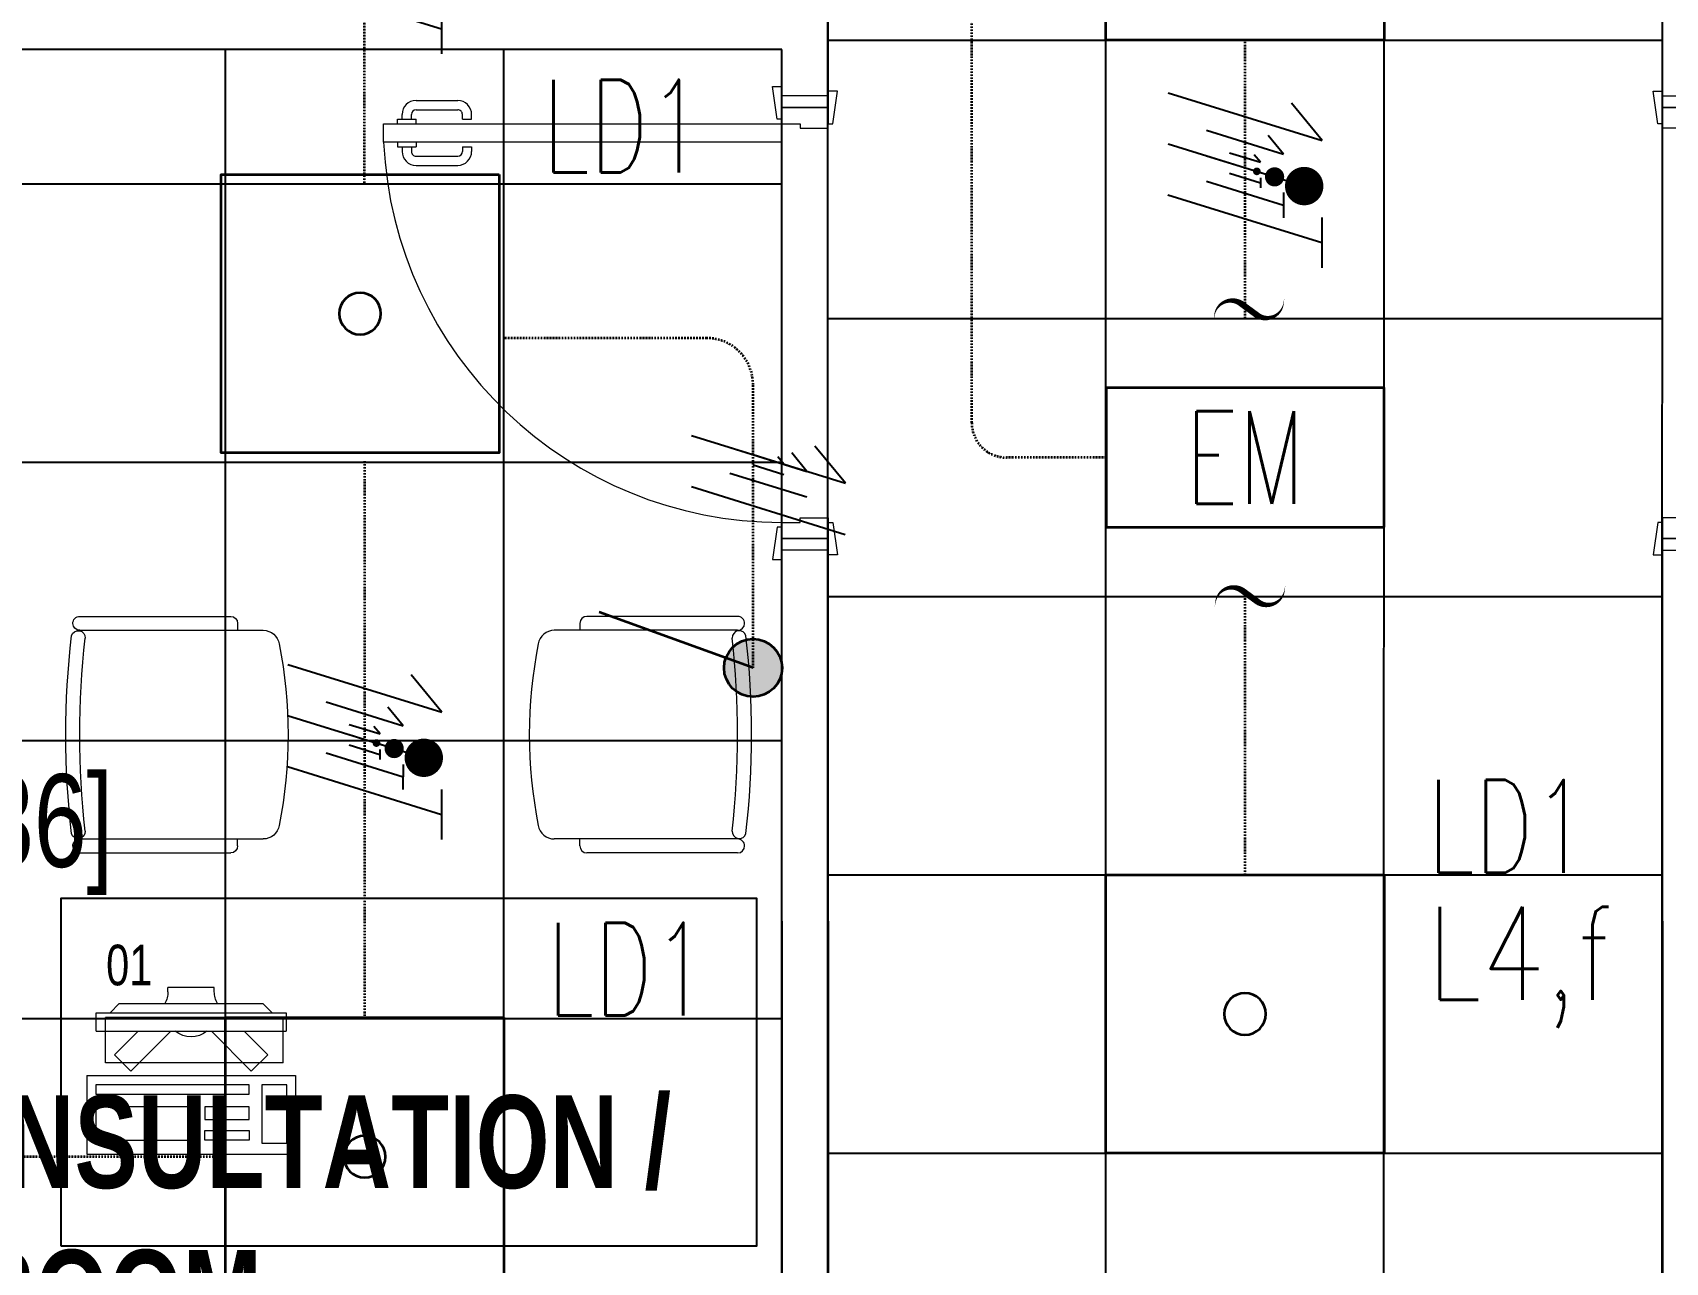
# Model space of a CAD drawing. Extents: x -12260 to 57327, y -29287 to 19916.
# Drawn here: x 41160 to 44682, y -12156 to -9504 of the extents above; entities that cross this region are included whole.
import ezdxf
from ezdxf.enums import TextEntityAlignment as Align

# ---------------------------------------------------------------- set-up
doc = ezdxf.new("R2010")
doc.units = 0
doc.header["$LTSCALE"] = 0.25
doc.linetypes.add('DASHDOT', pattern=[25.4, 12.7, -6.35, 0, -6.35])
for name, color, linetype, lineweight in [('01-First Floor$0$72_EGR_BASE_TEXT', 252, 'Continuous', 5), ('01-First Floor$0$72_EGR_EQP_TAG', 142, 'Continuous', 5), ('01-First Floor$0$LOADING', 253, 'Continuous', 5), ('01-First Floor$0$Walls', 251, 'Continuous', 5), ('01-First Floor$0$Wooden Joinery', 251, 'Continuous', 5), ('E-LITE-CIRC', 6, 'Continuous', 25), ('E-LITE-CIRC-NUMB', 6, 'Continuous', 25), ('E-LITE-CLNG', 150, 'Continuous', 35), ('E-LITE-CLNG @ 100', 150, 'Continuous', 35), ('E-LITE-CLNG-CNDT', 6, 'DASHDOT', 35), ('E-LITE-CTRL', 6, 'Continuous', 25), ('E-LITE-IDEN', 6, 'Continuous', 25), ('E-LITE-SWCH @ 100', 3, 'Continuous', 35), ('E-POWR-WIRE', 6, 'Continuous', 25), ('E-POWR-WIRE @ 100', 6, 'Continuous', 25), ('E-POWR-WIRE @ 20', 6, 'Continuous', 25), ('E-POWR-WIRE @ 50', 6, 'Continuous', 25)]:
    doc.layers.add(name, color=color, linetype=linetype, lineweight=lineweight)
for name, color, linetype in [('01-First Floor$0$FALSE CEILING', 251, 'Continuous'), ('01-First Floor$0$TME-NON MEDICAL FURNITURE', 242, 'Continuous'), ('01-First Floor$0$X-WHITE glass', 255, 'Continuous'), ('E-LIGHTING CONDUIT', 6, 'Continuous')]:
    doc.layers.add(name, color=color, linetype=linetype)
doc.styles.add('01-First Floor$0$X3G_ENTITY_257CFD', font='swisscl.ttf', dxfattribs={"height": 200})
doc.styles.add('01-First Floor$0$X3G_ENTITY_9EC9', font='swisscl.ttf', dxfattribs={"height": 0.2})
doc.styles.add('01-First Floor$0$X3G_ENTITY_9F38', font='swisscl.ttf', dxfattribs={"height": 0.2})
doc.styles.add('DC_SIMPLEX', font='SIMPLEX.shx', dxfattribs={"width": 0.7})

# ---------------------------------------------------------------- blocks, each defined once
blk = doc.blocks.new('01-First Floor$0$A$C72370EFE')
at = {"layer": '01-First Floor$0$Wooden Joinery'}
for p, q in [((-0.01, -0.03), (-0.01, -0.07)), ((0, -0.03), (-0.01, -0.03)), ((0.04, -0.03), (0.05, -0.03)), ((0.05, -0.03), (0.05, -0.07)), ((-0.05, -0.07), (-0.05, -0.16)), ((-0.03, -0.07), (-0.03, -0.16)), ((-0.01, -0.04), (-0.02, -0.04)), ((-0.01, -0.06), (-0.02, -0.06)), ((0, -0.07), (-0.01, -0.07)), ((0.04, -0.07), (0.05, -0.07)), ((0.05, -0.04), (0.06, -0.04)), ((0.05, -0.06), (0.06, -0.06)), ((0.07, -0.07), (0.07, -0.16)), ((0.09, -0.07), (0.09, -0.16)), ((-0.01, -0.17), (-0.02, -0.17)), ((-0.01, -0.17), (-0.01, -0.19)), ((0.05, -0.17), (0.06, -0.17)), ((0.05, -0.17), (0.05, -0.19)), ((-0.01, -0.19), (-0.02, -0.19)), ((0.05, -0.19), (0.06, -0.19))]:
    blk.add_line(p, q, dxfattribs=at)
for centre, radius, start, end in [((-0.02, -0.07), 0.03, 90, 180), ((-0.02, -0.07), 0.01, 90, 180), ((0.06, -0.07), 0.03, 0, 90), ((0.06, -0.07), 0.01, 0, 90), ((-0.02, -0.16), 0.03, 180, 270), ((-0.02, -0.16), 0.01, 180, 270), ((0.06, -0.16), 0.01, 270, 0), ((0.06, -0.16), 0.03, 270, 0)]:
    blk.add_arc(centre, radius, start, end, dxfattribs=at)
blk = doc.blocks.new('01-First Floor$0$A$C5DAD61B4')
at = {"layer": '01-First Floor$0$Wooden Joinery'}
for points in [[(80, 959.1), (80, 969.1), (10, 979.1), (10, 959.1)], [(940, 959.1), (940, 969.1), (1010, 979.1), (1010, 959.1)], [(70, 859.1), (70, 849.1), (0, 839.1), (0, 859.1)], [(120, 859.1), (120, 0), (80, 0), (80, 859.1)], [(950, 859.1), (950, 849.1), (1020, 839.1), (1020, 859.1)]]:
    blk.add_lwpolyline(points, close=True, dxfattribs=at)
for points in [[(45, 859.1), (45, 959.1), (20, 959.1), (20, 859.1), (45, 859.1)], [(45, 859.1), (80, 859.1), (80, 899.1), (90, 899.1), (90, 959.1), (45, 959.1), (45, 859.1)], [(975, 859.1), (940, 859.1), (940, 899.1), (930, 899.1), (930, 959.1), (975, 959.1), (975, 859.1)], [(975, 859.1), (975, 959.1), (1000, 959.1), (1000, 859.1), (975, 859.1)]]:
    blk.add_lwpolyline(points, dxfattribs=at)
blk.add_arc((80, 859.1), 860, 272.666, 0, dxfattribs=at)
at = {"layer": '01-First Floor$0$Wooden Joinery', "xscale": 999.9999999998854, "yscale": 999.9999999998854, "zscale": 999.9999999998854, "rotation": 180}
blk.add_blockref('01-First Floor$0$A$C72370EFE', (120, 0), dxfattribs=at)
blk = doc.blocks.new('01-First Floor$0$GF21016-P')
at = {"layer": '01-First Floor$0$LOADING', "extrusion": (-1.24384e-09, -1.20261e-09, -1)}
for p, q in [((0.0128, 0.0179), (0.0128, 0.4136)), ((0.4628, 0.0179), (0.4628, 0.4136)), ((-0.0022, 0.3585), (0.0128, 0.3585)), ((0.4778, 0.3585), (0.4628, 0.3585)), ((-0.0172, 0.0179), (-0.0172, 0.3435)), ((0.4928, 0.0179), (0.4928, 0.3435)), ((0.4778, 0.0029), (0.4778, 0.0029))]:
    blk.add_line(p, q, dxfattribs=at)
for centre, radius, start, end in [((-0.2378, -0.5362), 1.0036, 78.7568, 101.2432), ((-0.0478, 0.4136), 0.035, 0, 80.6557), ((-0.4278, 0.4136), 0.035, 99.3443, 180), ((0.0022, 0.3435), 0.015, 0, 90), ((-0.4778, 0.3435), 0.015, 90, 180), ((0.0022, 0.0179), 0.015, 270, 0), ((0.0022, 0.0179), 0.015, 180, 270), ((-0.0284, 0.0145), 0.015, 284.3864, 95.5209), ((-0.2378, 1.8734), 1.8855, 263.5119, 276.4881), ((-0.2378, 1.8928), 1.8749, 263.6341, 276.3659), ((-0.4471, 0.0145), 0.015, 84.4791, 255.6136), ((-0.4778, 0.0179), 0.015, 270, 0), ((-0.4778, 0.0179), 0.015, 180, 270)]:
    blk.add_arc(centre, radius, start, end, dxfattribs=at)
blk = doc.blocks.new('01-First Floor$0$ITCWLS1-P')
at = {"layer": '01-First Floor$0$LOADING'}
for p, q in [((-0.2651, 0.43, 0), (-0.3051, 0.43, 0)), ((-0.3051, 0.43, 0), (-0.3051, 0.02, 0)), ((-0.2651, 0.43, 0), (-0.2651, 0.02, 0)), ((-0.17, 0.45), (-0.17, 0)), ((-0.17, 0.45), (0, 0.45)), ((-0.1496, 0.4305), (-0.1291, 0.4305)), ((-0.1291, 0.4305), (-0.1291, 0.4089)), ((0, 0.45), (0, 0)), ((-0.3251, 0.38, 0), (-0.3051, 0.4, 0)), ((-0.197, 0.4094), (-0.295, 0.4094)), ((-0.295, 0.0264), (-0.295, 0.4094)), ((-0.197, 0.0264), (-0.197, 0.4094)), ((-0.3251, 0.38, 0), (-0.3251, 0.07, 0)), ((-0.3503, 0.275), (-0.3596, 0.275)), ((-0.3596, 0.175), (-0.3596, 0.275)), ((-0.3503, 0.175), (-0.3596, 0.175)), ((-0.3251, 0.07, 0), (-0.3051, 0.05, 0)), ((-0.3051, 0.02, 0), (-0.2651, 0.02, 0)), ((-0.197, 0.0264), (-0.295, 0.0264)), ((-0.17, 0), (0, 0))]:
    blk.add_line(p, q, dxfattribs=at)
at = {"layer": '01-First Floor$0$LOADING', "extrusion": (2.48281e-10, 3.18408e-10, -1)}
for p, q in [((-0.2651, 0.3395), (-0.2144, 0.3902)), ((-0.1791, 0.3548), (-0.2144, 0.3902)), ((-0.2651, 0.2688), (-0.1791, 0.3548))]:
    blk.add_line(p, q, dxfattribs=at)
at = {"layer": '01-First Floor$0$LOADING', "extrusion": (2.48281e-10, -3.18408e-10, -1)}
for p, q in [((-0.2651, 0.1812), (-0.1791, 0.0952)), ((-0.2651, 0.1105), (-0.2144, 0.0598)), ((-0.1791, 0.0952), (-0.2144, 0.0598))]:
    blk.add_line(p, q, dxfattribs=at)
at = {"layer": '01-First Floor$0$LOADING'}
for points in [[(-0.1291, 0.4089), (-0.1291, 0.1), (-0.1496, 0.1), (-0.1496, 0.4305)], [(-0.1496, 0.1), (-0.1496, 0.1), (-0.1496, 0.1), (-0.1496, 0.1), (-0.1496, 0.1), (-0.1496, 0.1), (-0.1496, 0.1), (-0.1496, 0.1), (-0.1496, 0.1)], [(-0.1496, 0.1), (-0.1496, 0.1), (-0.1496, 0.1), (-0.1496, 0.1), (-0.1496, 0.1), (-0.1496, 0.1), (-0.1496, 0.1), (-0.1496, 0.1), (-0.1496, 0.1), (-0.1496, 0.1), (-0.1496, 0.1), (-0.1496, 0.1), (-0.1496, 0.1), (-0.1496, 0.1), (-0.1496, 0.1), (-0.1496, 0.1), (-0.1496, 0.1), (-0.1496, 0.1)], [(-0.1496, 0.1), (-0.1496, 0.1), (-0.1496, 0.1), (-0.1496, 0.1), (-0.1496, 0.1), (-0.1496, 0.1), (-0.1496, 0.1), (-0.1496, 0.1), (-0.1496, 0.1), (-0.1496, 0.1)], [(-0.1496, 0.1), (-0.1496, 0.1), (-0.1496, 0.1), (-0.1496, 0.1), (-0.1496, 0.1), (-0.1496, 0.1), (-0.1496, 0.1)], [(-0.1496, 0.1), (-0.1496, 0.1), (-0.1496, 0.1), (-0.1496, 0.1), (-0.1496, 0.1), (-0.1496, 0.1), (-0.1496, 0.1), (-0.1496, 0.1), (-0.1496, 0.1), (-0.1496, 0.1)], [(-0.1496, 0.1), (-0.1496, 0.1), (-0.1496, 0.1), (-0.1496, 0.1), (-0.1496, 0.1), (-0.1496, 0.1), (-0.1496, 0.1), (-0.1496, 0.1), (-0.1496, 0.1), (-0.1496, 0.1), (-0.1496, 0.1), (-0.1496, 0.1), (-0.1496, 0.1), (-0.1496, 0.1), (-0.1496, 0.1)], [(-0.1496, 0.1), (-0.1496, 0.1), (-0.1496, 0.1), (-0.1496, 0.1), (-0.1496, 0.1), (-0.1496, 0.1), (-0.1496, 0.1), (-0.1496, 0.1), (-0.1496, 0.1), (-0.1496, 0.1)], [(-0.1496, 0.1), (-0.1496, 0.1), (-0.1496, 0.1), (-0.1496, 0.1), (-0.1496, 0.1), (-0.1496, 0.1), (-0.1496, 0.1), (-0.1496, 0.1), (-0.1496, 0.1), (-0.1496, 0.1)], [(-0.1496, 0.1), (-0.1496, 0.1), (-0.1496, 0.1), (-0.1496, 0.1), (-0.1496, 0.1), (-0.1496, 0.1), (-0.1496, 0.1), (-0.1496, 0.1), (-0.1496, 0.1), (-0.1496, 0.1), (-0.1496, 0.1), (-0.1496, 0.1), (-0.1496, 0.1), (-0.1496, 0.1), (-0.1496, 0.1), (-0.1496, 0.1), (-0.1496, 0.1), (-0.1496, 0.1), (-0.1496, 0.1), (-0.1496, 0.1), (-0.1496, 0.1), (-0.1496, 0.1), (-0.1496, 0.1), (-0.1496, 0.1), (-0.1496, 0.1), (-0.1496, 0.1), (-0.1496, 0.1), (-0.1496, 0.1), (-0.1496, 0.1), (-0.1496, 0.1), (-0.1496, 0.1), (-0.1496, 0.1), (-0.1496, 0.1), (-0.1496, 0.1), (-0.1496, 0.1), (-0.1496, 0.1), (-0.1496, 0.1), (-0.1496, 0.1), (-0.1496, 0.1), (-0.1496, 0.1), (-0.1496, 0.1), (-0.1496, 0.1), (-0.1496, 0.1), (-0.1496, 0.1), (-0.1496, 0.1), (-0.1496, 0.1), (-0.1496, 0.1), (-0.1496, 0.1), (-0.1496, 0.1), (-0.1496, 0.1), (-0.1496, 0.1), (-0.1496, 0.1), (-0.1496, 0.1), (-0.1496, 0.1)], [(-0.1496, 0.1), (-0.1496, 0.1), (-0.1496, 0.1), (-0.1496, 0.1), (-0.1496, 0.1), (-0.1496, 0.1), (-0.1496, 0.1), (-0.1496, 0.1), (-0.1496, 0.1), (-0.1496, 0.1), (-0.1496, 0.1), (-0.1496, 0.1), (-0.1496, 0.1), (-0.1496, 0.1), (-0.1496, 0.1), (-0.1496, 0.1), (-0.1496, 0.1), (-0.1496, 0.1), (-0.1496, 0.1), (-0.1496, 0.1), (-0.1496, 0.1), (-0.1496, 0.1), (-0.1496, 0.1), (-0.1496, 0.1), (-0.1496, 0.1), (-0.1496, 0.1), (-0.1496, 0.1), (-0.1496, 0.1), (-0.1496, 0.1), (-0.1496, 0.1), (-0.1496, 0.1), (-0.1496, 0.1), (-0.1496, 0.1), (-0.1496, 0.1), (-0.1496, 0.1), (-0.1496, 0.1), (-0.1496, 0.1), (-0.1496, 0.1), (-0.1496, 0.1), (-0.1496, 0.1), (-0.1496, 0.1), (-0.1496, 0.1), (-0.1496, 0.1), (-0.1496, 0.1), (-0.1496, 0.1), (-0.1496, 0.1), (-0.1496, 0.1), (-0.1496, 0.1), (-0.1496, 0.1), (-0.1496, 0.1), (-0.1496, 0.1), (-0.1496, 0.1), (-0.1496, 0.1), (-0.1496, 0.1), (-0.1496, 0.1), (-0.1496, 0.1), (-0.1496, 0.1), (-0.1496, 0.1), (-0.1496, 0.1), (-0.1496, 0.1), (-0.1496, 0.1), (-0.1496, 0.1), (-0.1496, 0.1), (-0.1496, 0.1), (-0.1496, 0.1), (-0.1496, 0.1), (-0.1496, 0.1), (-0.1496, 0.1), (-0.1496, 0.1), (-0.1496, 0.1), (-0.1496, 0.1), (-0.1496, 0.1), (-0.1496, 0.1), (-0.1496, 0.1), (-0.1496, 0.1), (-0.1496, 0.1), (-0.1496, 0.1), (-0.1496, 0.1), (-0.1496, 0.1), (-0.1496, 0.1), (-0.1496, 0.1), (-0.1496, 0.1), (-0.1496, 0.1), (-0.1496, 0.1), (-0.1496, 0.1), (-0.1496, 0.1), (-0.1496, 0.1), (-0.1496, 0.1), (-0.1496, 0.1)], [(-0.1496, 0.1), (-0.1496, 0.1), (-0.1496, 0.1), (-0.1496, 0.1), (-0.1496, 0.1), (-0.1496, 0.1), (-0.1496, 0.1), (-0.1496, 0.1), (-0.1496, 0.1), (-0.1496, 0.1), (-0.1496, 0.1), (-0.1496, 0.1)], [(-0.1496, 0.1), (-0.1496, 0.1), (-0.1496, 0.1), (-0.1496, 0.1), (-0.1496, 0.1), (-0.1496, 0.1), (-0.1496, 0.1)], [(-0.1496, 0.1), (-0.1496, 0.1), (-0.1496, 0.1), (-0.1496, 0.1), (-0.1496, 0.1), (-0.1496, 0.1), (-0.1496, 0.1), (-0.1496, 0.1), (-0.1496, 0.1), (-0.1496, 0.1), (-0.1496, 0.1), (-0.1496, 0.1), (-0.1496, 0.1), (-0.1496, 0.1), (-0.1496, 0.1), (-0.1496, 0.1), (-0.1496, 0.1)], [(-0.1496, 0.1), (-0.1496, 0.1), (-0.1496, 0.1), (-0.1496, 0.1), (-0.1496, 0.1), (-0.1496, 0.1), (-0.1496, 0.1), (-0.1496, 0.1), (-0.1496, 0.1), (-0.1496, 0.1), (-0.1496, 0.1), (-0.1496, 0.1), (-0.1496, 0.1), (-0.1496, 0.1), (-0.1496, 0.1), (-0.1496, 0.1), (-0.1496, 0.1), (-0.1496, 0.1), (-0.1496, 0.1), (-0.1496, 0.1), (-0.1496, 0.1), (-0.1496, 0.1), (-0.1496, 0.1), (-0.1496, 0.1), (-0.1496, 0.1), (-0.1496, 0.1), (-0.1496, 0.1), (-0.1496, 0.1), (-0.1496, 0.1), (-0.1496, 0.1), (-0.1496, 0.1), (-0.1496, 0.1), (-0.1496, 0.1), (-0.1496, 0.1), (-0.1496, 0.1), (-0.1496, 0.1), (-0.1496, 0.1), (-0.1496, 0.1), (-0.1496, 0.1), (-0.1496, 0.1), (-0.1496, 0.1), (-0.1496, 0.1), (-0.1496, 0.1), (-0.1496, 0.1), (-0.1496, 0.1), (-0.1496, 0.1), (-0.1496, 0.1), (-0.1496, 0.1), (-0.1496, 0.1), (-0.1496, 0.1), (-0.1496, 0.1), (-0.1496, 0.1), (-0.1496, 0.1), (-0.1496, 0.1), (-0.1496, 0.1), (-0.1496, 0.1), (-0.1496, 0.1), (-0.1496, 0.1), (-0.1496, 0.1), (-0.1496, 0.1), (-0.1496, 0.1), (-0.1496, 0.1), (-0.1496, 0.1), (-0.1496, 0.1), (-0.1496, 0.1), (-0.1496, 0.1), (-0.1496, 0.1), (-0.1496, 0.1), (-0.1496, 0.1), (-0.1496, 0.1), (-0.1496, 0.1), (-0.1496, 0.1), (-0.1496, 0.1), (-0.1496, 0.1), (-0.1496, 0.1), (-0.1496, 0.1), (-0.1496, 0.1), (-0.1496, 0.1), (-0.1496, 0.1), (-0.1496, 0.1), (-0.1496, 0.1), (-0.1496, 0.1), (-0.1496, 0.1), (-0.1496, 0.1), (-0.1496, 0.1), (-0.1496, 0.1), (-0.1496, 0.1), (-0.1496, 0.1), (-0.1496, 0.1), (-0.1496, 0.1), (-0.1496, 0.1), (-0.1496, 0.1), (-0.1496, 0.1), (-0.1496, 0.1), (-0.1496, 0.1), (-0.1496, 0.1), (-0.1496, 0.1), (-0.1496, 0.1), (-0.1496, 0.1), (-0.1496, 0.1), (-0.1496, 0.1), (-0.1496, 0.1), (-0.1496, 0.1), (-0.1496, 0.1), (-0.1496, 0.1), (-0.1496, 0.1), (-0.1496, 0.1), (-0.1496, 0.1), (-0.1496, 0.1), (-0.1496, 0.1), (-0.1496, 0.1)], [(-0.1496, 0.1), (-0.1496, 0.1), (-0.1496, 0.1), (-0.1496, 0.1), (-0.1496, 0.1), (-0.1496, 0.1), (-0.1496, 0.1), (-0.1496, 0.1)]]:
    blk.add_lwpolyline(points, dxfattribs=at)
for points in [[(-0.1019, 0.4305), (-0.0304, 0.4305), (-0.0304, 0.2294), (-0.1019, 0.2294)], [(-0.1019, 0.1954), (-0.0747, 0.1954), (-0.0747, 0.1), (-0.1019, 0.1)], [(-0.0304, 0.1954), (-0.0508, 0.1954), (-0.0508, 0.1), (-0.0304, 0.1)], [(-0.1496, 0.1), (-0.1496, 0.1), (-0.1496, 0.1), (-0.1496, 0.1), (-0.1496, 0.1), (-0.1496, 0.1), (-0.1496, 0.1), (-0.1496, 0.1), (-0.1496, 0.1), (-0.1496, 0.1), (-0.1496, 0.1), (-0.1496, 0.1), (-0.1496, 0.1), (-0.1496, 0.1), (-0.1496, 0.1), (-0.1496, 0.1), (-0.1496, 0.1), (-0.1496, 0.1), (-0.1496, 0.1), (-0.1496, 0.1), (-0.1496, 0.1), (-0.1496, 0.1), (-0.1496, 0.1), (-0.1496, 0.1), (-0.1496, 0.1), (-0.1496, 0.1), (-0.1496, 0.1), (-0.1496, 0.1), (-0.1496, 0.1), (-0.1496, 0.1), (-0.1496, 0.1), (-0.1496, 0.1), (-0.1496, 0.1), (-0.1496, 0.1), (-0.1496, 0.1), (-0.1496, 0.1), (-0.1496, 0.1), (-0.1496, 0.1), (-0.1496, 0.1), (-0.1496, 0.1), (-0.1496, 0.1), (-0.1496, 0.1), (-0.1496, 0.1), (-0.1496, 0.1), (-0.1496, 0.1), (-0.1496, 0.1), (-0.1496, 0.1), (-0.1496, 0.1), (-0.1496, 0.1), (-0.1496, 0.1), (-0.1496, 0.1), (-0.1496, 0.1), (-0.1496, 0.1), (-0.1496, 0.1), (-0.1496, 0.1), (-0.1496, 0.1), (-0.1496, 0.1), (-0.1496, 0.1), (-0.1496, 0.1), (-0.1496, 0.1), (-0.1496, 0.1), (-0.1496, 0.1), (-0.1496, 0.1), (-0.1496, 0.1), (-0.1496, 0.1), (-0.1496, 0.1), (-0.1496, 0.1), (-0.1496, 0.1), (-0.1496, 0.1), (-0.1496, 0.1), (-0.1496, 0.1), (-0.1496, 0.1), (-0.1496, 0.1), (-0.1496, 0.1), (-0.1496, 0.1), (-0.1496, 0.1), (-0.1496, 0.1), (-0.1496, 0.1), (-0.1496, 0.1), (-0.1496, 0.1), (-0.1496, 0.1), (-0.1496, 0.1), (-0.1496, 0.1), (-0.1496, 0.1), (-0.1496, 0.1), (-0.1496, 0.1), (-0.1496, 0.1), (-0.1496, 0.1), (-0.1496, 0.1), (-0.1496, 0.1), (-0.1496, 0.1), (-0.1496, 0.1), (-0.1496, 0.1), (-0.1496, 0.1), (-0.1496, 0.1), (-0.1496, 0.1), (-0.1496, 0.1), (-0.1496, 0.1), (-0.1496, 0.1), (-0.1496, 0.1), (-0.1496, 0.1), (-0.1496, 0.1), (-0.1496, 0.1), (-0.1496, 0.1), (-0.1496, 0.1), (-0.1496, 0.1), (-0.1496, 0.1), (-0.1496, 0.1), (-0.1496, 0.1), (-0.1496, 0.1), (-0.1496, 0.1), (-0.1496, 0.1), (-0.1496, 0.1), (-0.1496, 0.1), (-0.1496, 0.1), (-0.1496, 0.1), (-0.1496, 0.1), (-0.1496, 0.1), (-0.1496, 0.1), (-0.1496, 0.1), (-0.1496, 0.1), (-0.1496, 0.1), (-0.1496, 0.1), (-0.1496, 0.1), (-0.1496, 0.1), (-0.1496, 0.1), (-0.1496, 0.1), (-0.1496, 0.1), (-0.1496, 0.1), (-0.1496, 0.1), (-0.1496, 0.1), (-0.1496, 0.1), (-0.1496, 0.1), (-0.1496, 0.1), (-0.1496, 0.1), (-0.1496, 0.1), (-0.1496, 0.1), (-0.1496, 0.1), (-0.1496, 0.1), (-0.1496, 0.1), (-0.1496, 0.1), (-0.1496, 0.1), (-0.1496, 0.1), (-0.1496, 0.1), (-0.1496, 0.1), (-0.1496, 0.1), (-0.1496, 0.1), (-0.1496, 0.1), (-0.1496, 0.1), (-0.1496, 0.1), (-0.1496, 0.1), (-0.1496, 0.1), (-0.1496, 0.1), (-0.1496, 0.1), (-0.1496, 0.1), (-0.1496, 0.1), (-0.1496, 0.1), (-0.1496, 0.1), (-0.1496, 0.1), (-0.1496, 0.1), (-0.1496, 0.1), (-0.1496, 0.1), (-0.1496, 0.1), (-0.1496, 0.1), (-0.1496, 0.1), (-0.1496, 0.1), (-0.1496, 0.1), (-0.1496, 0.1), (-0.1496, 0.1), (-0.1496, 0.1), (-0.1496, 0.1), (-0.1496, 0.1), (-0.1496, 0.1), (-0.1496, 0.1), (-0.1496, 0.1), (-0.1496, 0.1), (-0.1496, 0.1), (-0.1496, 0.1), (-0.1496, 0.1), (-0.1496, 0.1), (-0.1496, 0.1), (-0.1496, 0.1), (-0.1496, 0.1), (-0.1496, 0.1), (-0.1496, 0.1), (-0.1496, 0.1), (-0.1496, 0.1), (-0.1496, 0.1), (-0.1496, 0.1), (-0.1496, 0.1), (-0.1496, 0.1), (-0.1496, 0.1), (-0.1496, 0.1), (-0.1496, 0.1), (-0.1496, 0.1), (-0.1496, 0.1), (-0.1496, 0.1), (-0.1496, 0.1), (-0.1496, 0.1), (-0.1496, 0.1), (-0.1496, 0.1), (-0.1496, 0.1), (-0.1496, 0.1), (-0.1496, 0.1), (-0.1496, 0.1), (-0.1496, 0.1), (-0.1496, 0.1), (-0.1496, 0.1), (-0.1496, 0.1), (-0.1496, 0.1), (-0.1496, 0.1), (-0.1496, 0.1), (-0.1496, 0.1), (-0.1496, 0.1), (-0.1496, 0.1), (-0.1496, 0.1), (-0.1496, 0.1), (-0.1496, 0.1), (-0.1496, 0.1), (-0.1496, 0.1), (-0.1496, 0.1), (-0.1496, 0.1), (-0.1496, 0.1), (-0.1496, 0.1), (-0.1496, 0.1), (-0.1496, 0.1), (-0.1496, 0.1), (-0.1496, 0.1), (-0.1496, 0.1), (-0.1496, 0.1), (-0.1496, 0.1), (-0.1496, 0.1), (-0.1496, 0.1), (-0.1496, 0.1), (-0.1496, 0.1), (-0.1496, 0.1), (-0.1496, 0.1), (-0.1496, 0.1), (-0.1496, 0.1), (-0.1496, 0.1), (-0.1496, 0.1), (-0.1496, 0.1), (-0.1496, 0.1), (-0.1496, 0.1), (-0.1496, 0.1), (-0.1496, 0.1), (-0.1496, 0.1), (-0.1496, 0.1), (-0.1496, 0.1), (-0.1496, 0.1), (-0.1496, 0.1), (-0.1496, 0.1), (-0.1496, 0.1), (-0.1496, 0.1), (-0.1496, 0.1), (-0.1496, 0.1), (-0.1496, 0.1), (-0.1496, 0.1), (-0.1496, 0.1), (-0.1496, 0.1), (-0.1496, 0.1), (-0.1496, 0.1), (-0.1496, 0.1), (-0.1496, 0.1), (-0.1496, 0.1), (-0.1496, 0.1), (-0.1496, 0.1), (-0.1496, 0.1), (-0.1496, 0.1), (-0.1496, 0.1), (-0.1496, 0.1), (-0.1496, 0.1), (-0.1496, 0.1), (-0.1496, 0.1), (-0.1496, 0.1), (-0.1496, 0.1), (-0.1496, 0.1)], [(-0.1496, 0.1), (-0.1496, 0.1), (-0.1496, 0.1), (-0.1496, 0.1), (-0.1496, 0.1), (-0.1496, 0.1), (-0.1496, 0.1), (-0.1496, 0.1), (-0.1496, 0.1), (-0.1496, 0.1), (-0.1496, 0.1), (-0.1496, 0.1), (-0.1496, 0.1), (-0.1496, 0.1), (-0.1496, 0.1), (-0.1496, 0.1), (-0.1496, 0.1), (-0.1496, 0.1), (-0.1496, 0.1), (-0.1496, 0.1), (-0.1496, 0.1), (-0.1496, 0.1), (-0.1496, 0.1), (-0.1496, 0.1), (-0.1496, 0.1), (-0.1496, 0.1), (-0.1496, 0.1), (-0.1496, 0.1), (-0.1496, 0.1), (-0.1496, 0.1), (-0.1496, 0.1), (-0.1496, 0.1), (-0.1496, 0.1), (-0.1496, 0.1), (-0.1496, 0.1), (-0.1496, 0.1), (-0.1496, 0.1), (-0.1496, 0.1), (-0.1496, 0.1), (-0.1496, 0.1), (-0.1496, 0.1), (-0.1496, 0.1), (-0.1496, 0.1), (-0.1496, 0.1), (-0.1496, 0.1), (-0.1496, 0.1), (-0.1496, 0.1), (-0.1496, 0.1), (-0.1496, 0.1), (-0.1496, 0.1), (-0.1496, 0.1), (-0.1496, 0.1), (-0.1496, 0.1), (-0.1496, 0.1), (-0.1496, 0.1), (-0.1496, 0.1), (-0.1496, 0.1), (-0.1496, 0.1), (-0.1496, 0.1), (-0.1496, 0.1), (-0.1496, 0.1), (-0.1496, 0.1), (-0.1496, 0.1), (-0.1496, 0.1), (-0.1496, 0.1), (-0.1496, 0.1), (-0.1496, 0.1), (-0.1496, 0.1), (-0.1496, 0.1), (-0.1496, 0.1), (-0.1496, 0.1), (-0.1496, 0.1), (-0.1496, 0.1), (-0.1496, 0.1), (-0.1496, 0.1), (-0.1496, 0.1), (-0.1496, 0.1), (-0.1496, 0.1), (-0.1496, 0.1), (-0.1496, 0.1), (-0.1496, 0.1), (-0.1496, 0.1), (-0.1496, 0.1), (-0.1496, 0.1), (-0.1496, 0.1), (-0.1496, 0.1), (-0.1496, 0.1), (-0.1496, 0.1), (-0.1496, 0.1), (-0.1496, 0.1), (-0.1496, 0.1), (-0.1496, 0.1), (-0.1496, 0.1), (-0.1496, 0.1), (-0.1496, 0.1), (-0.1496, 0.1), (-0.1496, 0.1), (-0.1496, 0.1), (-0.1496, 0.1), (-0.1496, 0.1), (-0.1496, 0.1), (-0.1496, 0.1), (-0.1496, 0.1), (-0.1496, 0.1), (-0.1496, 0.1), (-0.1496, 0.1), (-0.1496, 0.1), (-0.1496, 0.1), (-0.1496, 0.1), (-0.1496, 0.1), (-0.1496, 0.1), (-0.1496, 0.1), (-0.1496, 0.1), (-0.1496, 0.1), (-0.1496, 0.1), (-0.1496, 0.1), (-0.1496, 0.1), (-0.1496, 0.1), (-0.1496, 0.1), (-0.1496, 0.1), (-0.1496, 0.1), (-0.1496, 0.1), (-0.1496, 0.1), (-0.1496, 0.1), (-0.1496, 0.1), (-0.1496, 0.1), (-0.1496, 0.1), (-0.1496, 0.1), (-0.1496, 0.1), (-0.1496, 0.1), (-0.1496, 0.1), (-0.1496, 0.1), (-0.1496, 0.1), (-0.1496, 0.1), (-0.1496, 0.1), (-0.1496, 0.1), (-0.1496, 0.1), (-0.1496, 0.1), (-0.1496, 0.1), (-0.1496, 0.1), (-0.1496, 0.1), (-0.1496, 0.1), (-0.1496, 0.1), (-0.1496, 0.1), (-0.1496, 0.1), (-0.1496, 0.1), (-0.1496, 0.1), (-0.1496, 0.1), (-0.1496, 0.1), (-0.1496, 0.1), (-0.1496, 0.1), (-0.1496, 0.1), (-0.1496, 0.1), (-0.1496, 0.1), (-0.1496, 0.1), (-0.1496, 0.1), (-0.1496, 0.1), (-0.1496, 0.1), (-0.1496, 0.1), (-0.1496, 0.1), (-0.1496, 0.1), (-0.1496, 0.1), (-0.1496, 0.1), (-0.1496, 0.1), (-0.1496, 0.1), (-0.1496, 0.1), (-0.1496, 0.1), (-0.1496, 0.1), (-0.1496, 0.1), (-0.1496, 0.1), (-0.1496, 0.1), (-0.1496, 0.1), (-0.1496, 0.1), (-0.1496, 0.1), (-0.1496, 0.1), (-0.1496, 0.1), (-0.1496, 0.1), (-0.1496, 0.1), (-0.1496, 0.1), (-0.1496, 0.1), (-0.1496, 0.1), (-0.1496, 0.1), (-0.1496, 0.1), (-0.1496, 0.1), (-0.1496, 0.1), (-0.1496, 0.1), (-0.1496, 0.1), (-0.1496, 0.1), (-0.1496, 0.1), (-0.1496, 0.1), (-0.1496, 0.1), (-0.1496, 0.1), (-0.1496, 0.1), (-0.1496, 0.1), (-0.1496, 0.1), (-0.1496, 0.1), (-0.1496, 0.1), (-0.1496, 0.1), (-0.1496, 0.1), (-0.1496, 0.1), (-0.1496, 0.1), (-0.1496, 0.1), (-0.1496, 0.1), (-0.1496, 0.1), (-0.1496, 0.1), (-0.1496, 0.1), (-0.1496, 0.1), (-0.1496, 0.1), (-0.1496, 0.1), (-0.1496, 0.1), (-0.1496, 0.1), (-0.1496, 0.1), (-0.1496, 0.1), (-0.1496, 0.1)], [(-0.1496, 0.1), (-0.1496, 0.1), (-0.1496, 0.1), (-0.1496, 0.1), (-0.1496, 0.1), (-0.1496, 0.1), (-0.1496, 0.1), (-0.1496, 0.1), (-0.1496, 0.1), (-0.1496, 0.1), (-0.1496, 0.1), (-0.1496, 0.1), (-0.1496, 0.1), (-0.1496, 0.1), (-0.1496, 0.1), (-0.1496, 0.1), (-0.1496, 0.1), (-0.1496, 0.1), (-0.1496, 0.1), (-0.1496, 0.1), (-0.1496, 0.1), (-0.1496, 0.1), (-0.1496, 0.1), (-0.1496, 0.1), (-0.1496, 0.1), (-0.1496, 0.1), (-0.1496, 0.1), (-0.1496, 0.1), (-0.1496, 0.1), (-0.1496, 0.1), (-0.1496, 0.1), (-0.1496, 0.1), (-0.1496, 0.1), (-0.1496, 0.1), (-0.1496, 0.1), (-0.1496, 0.1), (-0.1496, 0.1), (-0.1496, 0.1), (-0.1496, 0.1), (-0.1496, 0.1), (-0.1496, 0.1), (-0.1496, 0.1), (-0.1496, 0.1), (-0.1496, 0.1), (-0.1496, 0.1), (-0.1496, 0.1), (-0.1496, 0.1), (-0.1496, 0.1), (-0.1496, 0.1), (-0.1496, 0.1), (-0.1496, 0.1), (-0.1496, 0.1), (-0.1496, 0.1), (-0.1496, 0.1), (-0.1496, 0.1), (-0.1496, 0.1), (-0.1496, 0.1), (-0.1496, 0.1), (-0.1496, 0.1), (-0.1496, 0.1), (-0.1496, 0.1), (-0.1496, 0.1), (-0.1496, 0.1), (-0.1496, 0.1), (-0.1496, 0.1), (-0.1496, 0.1), (-0.1496, 0.1), (-0.1496, 0.1), (-0.1496, 0.1), (-0.1496, 0.1), (-0.1496, 0.1), (-0.1496, 0.1), (-0.1496, 0.1), (-0.1496, 0.1), (-0.1496, 0.1), (-0.1496, 0.1), (-0.1496, 0.1), (-0.1496, 0.1), (-0.1496, 0.1), (-0.1496, 0.1), (-0.1496, 0.1), (-0.1496, 0.1), (-0.1496, 0.1), (-0.1496, 0.1), (-0.1496, 0.1), (-0.1496, 0.1), (-0.1496, 0.1), (-0.1496, 0.1), (-0.1496, 0.1), (-0.1496, 0.1), (-0.1496, 0.1), (-0.1496, 0.1), (-0.1496, 0.1), (-0.1496, 0.1), (-0.1496, 0.1), (-0.1496, 0.1), (-0.1496, 0.1), (-0.1496, 0.1), (-0.1496, 0.1), (-0.1496, 0.1), (-0.1496, 0.1), (-0.1496, 0.1), (-0.1496, 0.1), (-0.1496, 0.1), (-0.1496, 0.1), (-0.1496, 0.1), (-0.1496, 0.1), (-0.1496, 0.1), (-0.1496, 0.1), (-0.1496, 0.1), (-0.1496, 0.1), (-0.1496, 0.1), (-0.1496, 0.1), (-0.1496, 0.1), (-0.1496, 0.1), (-0.1496, 0.1), (-0.1496, 0.1), (-0.1496, 0.1), (-0.1496, 0.1), (-0.1496, 0.1), (-0.1496, 0.1), (-0.1496, 0.1), (-0.1496, 0.1), (-0.1496, 0.1), (-0.1496, 0.1), (-0.1496, 0.1), (-0.1496, 0.1), (-0.1496, 0.1), (-0.1496, 0.1), (-0.1496, 0.1), (-0.1496, 0.1), (-0.1496, 0.1), (-0.1496, 0.1), (-0.1496, 0.1), (-0.1496, 0.1), (-0.1496, 0.1), (-0.1496, 0.1), (-0.1496, 0.1), (-0.1496, 0.1), (-0.1496, 0.1), (-0.1496, 0.1), (-0.1496, 0.1), (-0.1496, 0.1), (-0.1496, 0.1), (-0.1496, 0.1), (-0.1496, 0.1), (-0.1496, 0.1), (-0.1496, 0.1), (-0.1496, 0.1), (-0.1496, 0.1), (-0.1496, 0.1), (-0.1496, 0.1), (-0.1496, 0.1), (-0.1496, 0.1), (-0.1496, 0.1), (-0.1496, 0.1), (-0.1496, 0.1), (-0.1496, 0.1), (-0.1496, 0.1), (-0.1496, 0.1), (-0.1496, 0.1), (-0.1496, 0.1), (-0.1496, 0.1), (-0.1496, 0.1), (-0.1496, 0.1), (-0.1496, 0.1), (-0.1496, 0.1), (-0.1496, 0.1), (-0.1496, 0.1), (-0.1496, 0.1), (-0.1496, 0.1), (-0.1496, 0.1), (-0.1496, 0.1), (-0.1496, 0.1), (-0.1496, 0.1), (-0.1496, 0.1), (-0.1496, 0.1), (-0.1496, 0.1), (-0.1496, 0.1), (-0.1496, 0.1), (-0.1496, 0.1), (-0.1496, 0.1), (-0.1496, 0.1), (-0.1496, 0.1), (-0.1496, 0.1), (-0.1496, 0.1), (-0.1496, 0.1), (-0.1496, 0.1), (-0.1496, 0.1), (-0.1496, 0.1), (-0.1496, 0.1), (-0.1496, 0.1), (-0.1496, 0.1), (-0.1496, 0.1), (-0.1496, 0.1), (-0.1496, 0.1), (-0.1496, 0.1), (-0.1496, 0.1), (-0.1496, 0.1), (-0.1496, 0.1), (-0.1496, 0.1), (-0.1496, 0.1), (-0.1496, 0.1), (-0.1496, 0.1), (-0.1496, 0.1), (-0.1496, 0.1), (-0.1496, 0.1), (-0.1496, 0.1), (-0.1496, 0.1), (-0.1496, 0.1), (-0.1496, 0.1), (-0.1496, 0.1), (-0.1496, 0.1), (-0.1496, 0.1), (-0.1496, 0.1), (-0.1496, 0.1), (-0.1496, 0.1), (-0.1496, 0.1), (-0.1496, 0.1)], [(-0.1496, 0.0727), (-0.0236, 0.0727), (-0.0236, 0.0182), (-0.1496, 0.0182)]]:
    blk.add_lwpolyline(points, close=True, dxfattribs=at)
for centre, radius, start, end in [((-0.3503, 0.325), 0.05, 270, 300.3093), ((-0.3089, 0.225), 0.0556, 321.9431, 38.0569), ((-0.3503, 0.125), 0.05, 59.6907, 90)]:
    blk.add_arc(centre, radius, start, end, dxfattribs=at)
blk = doc.blocks.new('01-First Floor')
at = {"layer": '01-First Floor$0$FALSE CEILING', "linetype": 'Continuous'}
for p, q in [((43475.1, -12835.7), (43476, -2710)), ((44075.1, -12835.7), (44076, -2710)), ((41576, -12830), (41576, -9540)), ((42176, -12830), (42176, -9540)), ((42876, -9520), (44676, -9520)), ((38576, -9830), (42776, -9830)), ((42876, -10120), (44676, -10120)), ((38576, -10430), (42776, -10430)), ((42876, -10720), (44676, -10720)), ((38576, -11030), (42776, -11030)), ((42875.3, -11320), (44675.3, -11320)), ((38576, -11630), (42776, -11630)), ((42876, -11920), (44676, -11920))]:
    blk.add_line(p, q, dxfattribs=at)
at = {"layer": '01-First Floor$0$FALSE CEILING'}
for points in [[(42876, -2710), (44676, -2710), (44675.1, -12835.7), (42875.1, -12835.7)], [(42776, -9540), (38576, -9540), (38576, -12830), (42776, -12830)]]:
    blk.add_lwpolyline(points, close=True, dxfattribs=at)
at = {"layer": '01-First Floor$0$FALSE CEILING', "elevation": 0}
blk.add_lwpolyline([(41221.1, -12120.6), (41221.1, -11370.6), (42721.1, -11370.6), (42721.1, -12120.6)], close=True, dxfattribs=at)
at = {"layer": '01-First Floor$0$LOADING', "elevation": 0}
blk.add_lwpolyline([(41221.1, -12120.6), (41221.1, -11370.6), (42721.1, -11370.6), (42721.1, -12120.6)], close=True, dxfattribs=at)
at = {"layer": '01-First Floor$0$Walls'}
for p, q in [((42876, -9300), (42876, -9640)), ((44676, -9300), (44676, -9640)), ((42776, -9540), (38576, -9540)), ((42776, -9540), (42776, -9640)), ((42876, -9640), (42776, -9640)), ((44676, -9640), (44776, -9640)), ((42776, -10620), (42776, -12830)), ((42876, -10620), (42776, -10620)), ((42776, -10620), (42776, -11420)), ((42876, -10620), (42876, -12830)), ((42876, -10620), (42876, -11420)), ((44676, -10620), (44676, -12830)), ((44676, -10620), (44776, -10620)), ((44676, -10620), (44676, -11420))]:
    blk.add_line(p, q, dxfattribs=at)
at = {"layer": '01-First Floor$0$X-WHITE glass', "color": 253, "lineweight": 30, "ltscale": 6, "true_color": 0x9898cc}
for p, q in [((42776, -11420), (42776, -12830)), ((42876, -11420), (42876, -12830)), ((44676, -11420), (44676, -12830))]:
    blk.add_line(p, q, dxfattribs=at)
at = {"layer": '01-First Floor$0$LOADING', "extrusion": (-1.93992e-16, -8.01373e-06, 1), "xscale": -1000.000000000014, "yscale": 1000.000000000014, "zscale": 1000.000000000014, "rotation": 90}
blk.add_blockref('01-First Floor$0$ITCWLS1-P', (41726.6, -11922.5, 0), dxfattribs=at)
at = {"layer": '01-First Floor$0$TME-NON MEDICAL FURNITURE', "color": 1, "extrusion": (-1.86519e-05, -4.75185e-05, 1), "xscale": 1000.000000000005, "yscale": 1000.000000000005, "zscale": -1000.000000000001, "rotation": 269.9999749024567}
blk.add_blockref('01-First Floor$0$GF21016-P', (41243.5, -10779.9, -0.3), dxfattribs=at)
at = {"layer": '01-First Floor$0$TME-NON MEDICAL FURNITURE', "color": 1, "extrusion": (1.86519e-05, -4.75185e-05, 1), "xscale": -1000.000000000005, "yscale": 1000.000000000005, "zscale": -1000.000000000005, "rotation": 90.00002509754324}
blk.add_blockref('01-First Floor$0$GF21016-P', (42698.7, -10779.9, 1.2), dxfattribs=at)
at = {"layer": '01-First Floor$0$Wooden Joinery', "rotation": 270}
blk.add_blockref('01-First Floor$0$A$C5DAD61B4', (41916.9, -9620), dxfattribs=at)
at = {"layer": '01-First Floor$0$Wooden Joinery', "xscale": -1, "rotation": 90}
blk.add_blockref('01-First Floor$0$A$C5DAD61B4', (45635.1, -9620), dxfattribs=at)
at = {"layer": '01-First Floor$0$72_EGR_BASE_TEXT', "insert": (40877.7, -11103, 0), "char_height": 200, "attachment_point": 2, "style": '01-First Floor$0$X3G_ENTITY_9F38'}
blk.add_mtext('[OPDF36]', dxfattribs=at)
at = {"layer": '01-First Floor$0$72_EGR_BASE_TEXT', "insert": (40589.5, -11795.6, 0.1), "char_height": 200, "width": 4223.97, "attachment_point": 2, "style": '01-First Floor$0$X3G_ENTITY_9EC9'}
blk.add_mtext('{\\fSwis721 LtCn BT|b1|i0|c0|p34;EAR, NOSE, THROAT CONSULTATION / EXAMINATION ROOM}', dxfattribs=at)
at = {"layer": '01-First Floor$0$72_EGR_EQP_TAG', "insert": (41368.1, -11470.8, 0), "char_height": 87.47, "attachment_point": 2, "style": '01-First Floor$0$X3G_ENTITY_257CFD'}
blk.add_mtext('01', dxfattribs=at)
blk = doc.blocks.new('*U24')
blk.add_hatch(color=256).paths.add_polyline_path([(0.625, -0.625, 1), (0.625, 0.625, 1)])
blk.add_line((0.625, 0), (3.947, -1.2))
blk.add_circle((0.625, 0), 0.625)
at = {"layer": 'E-LITE-CTRL', "style": 'DC_SIMPLEX', "width": 0.7, "flags": 8}
blk.add_attdef('CONTROL', (-26.627, -10.116), '', height=2, rotation=360, dxfattribs=at)
at = {"layer": 'E-LITE-IDEN', "style": 'DC_SIMPLEX', "width": 0.7, "flags": 8}
blk.add_attdef('TYPE', text='', height=2, rotation=360, dxfattribs=at).set_placement((-31.991, -10.116), align=Align.RIGHT)
blk = doc.blocks.new('*U25')
blk.add_lwpolyline([(-300, 300), (-300, -300), (300, -300), (300, 300)], close=True)
blk.add_circle((0, 0), 45)
at = {"layer": 'E-LITE-CIRC-NUMB', "style": 'DC_SIMPLEX', "width": 0.7, "flags": 8}
blk.add_attdef('CIRCUIT', text='', height=200, rotation=0, dxfattribs=at).set_placement((-473.9, 300), align=Align.RIGHT)
at = {"layer": 'E-LITE-CTRL', "style": 'DC_SIMPLEX', "width": 0.7, "flags": 8}
blk.add_attdef('CONTROL', (1118.9, -935), '', height=200, rotation=360, dxfattribs=at)
at = {"layer": 'E-LITE-IDEN', "style": 'DC_SIMPLEX', "width": 0.7, "flags": 8}
blk.add_attdef('TYPE', (460.4, 457.6), '', height=200, rotation=360, dxfattribs=at)
blk = doc.blocks.new('*U44')
for p, q in [((-1.658, 1.617), (1.663, 0.587)), ((-1.66, 0.515), (1.66, -0.515)), ((-1.663, -0.587), (1.658, -1.617)), ((1.659, -1.078), (1.657, -2.157))]:
    blk.add_line(p, q)
at = {"const_width": 0.414}
blk.add_lwpolyline([(1.278, -0.19, 1), (1.277, -0.604, 1)], format="xyb", close=True, dxfattribs=at)
blk = doc.blocks.new('*U661')
at = {"layer": 'E-POWR-WIRE @ 100', "xscale": 100, "yscale": 100, "zscale": 100}
blk.add_blockref('*U44', (41875.9, -9334, -0.1), dxfattribs=at)
at = {"layer": 'E-POWR-WIRE @ 20', "xscale": 20, "yscale": 20, "zscale": 20}
blk.add_blockref('*U44', (41875.9, -9334, -0.1), dxfattribs=at)
at = {"layer": 'E-POWR-WIRE @ 50', "xscale": 50, "yscale": 50, "zscale": 50}
blk.add_blockref('*U44', (41875.9, -9334, -0.1), dxfattribs=at)
blk = doc.blocks.new('*U46')
for p, q in [((-1.66, 0.515), (1.66, -0.515)), ((1.66, -0.515), (1.001, 0.287)), ((-1.663, -0.587), (1.658, -1.617))]:
    blk.add_line(p, q)
blk = doc.blocks.new('*U699')
at = {"layer": 'E-POWR-WIRE @ 100', "xscale": 100, "yscale": 100, "zscale": 100}
blk.add_blockref('*U46', (42747.3, -10424.1), dxfattribs=at)
at = {"layer": 'E-POWR-WIRE @ 20', "xscale": 20, "yscale": 20, "zscale": 20}
blk.add_blockref('*U46', (42747.3, -10424.1), dxfattribs=at)
at = {"layer": 'E-POWR-WIRE @ 50', "xscale": 50, "yscale": 50, "zscale": 50}
blk.add_blockref('*U46', (42747.3, -10424.1), dxfattribs=at)
blk = doc.blocks.new('*U41')
for p, q in [((-1.658, 1.617), (1.663, 0.587)), ((1.663, 0.587), (1.004, 1.389)), ((-1.66, 0.515), (1.66, -0.515)), ((-1.663, -0.587), (1.658, -1.617)), ((1.659, -1.078), (1.657, -2.157))]:
    blk.add_line(p, q)
at = {"const_width": 0.414}
blk.add_lwpolyline([(1.278, -0.19, 1), (1.277, -0.604, 1)], format="xyb", close=True, dxfattribs=at)
blk = doc.blocks.new('*U762')
at = {"layer": 'E-POWR-WIRE @ 100', "xscale": 100, "yscale": 100, "zscale": 100}
blk.add_blockref('*U41', (41875.9, -11027.9, -0.1), dxfattribs=at)
at = {"layer": 'E-POWR-WIRE @ 20', "xscale": 20, "yscale": 20, "zscale": 20}
blk.add_blockref('*U41', (41875.9, -11027.9, -0.1), dxfattribs=at)
at = {"layer": 'E-POWR-WIRE @ 50', "xscale": 50, "yscale": 50, "zscale": 50}
blk.add_blockref('*U41', (41875.9, -11027.9, -0.1), dxfattribs=at)
blk = doc.blocks.new('*U854')
at = {"layer": 'E-POWR-WIRE @ 100', "xscale": 100, "yscale": 100, "zscale": 100}
blk.add_blockref('*U41', (43775.4, -9794.9), dxfattribs=at)
at = {"layer": 'E-POWR-WIRE @ 20', "xscale": 20, "yscale": 20, "zscale": 20}
blk.add_blockref('*U41', (43775.4, -9794.9), dxfattribs=at)
at = {"layer": 'E-POWR-WIRE @ 50', "xscale": 50, "yscale": 50, "zscale": 50}
blk.add_blockref('*U41', (43775.4, -9794.9), dxfattribs=at)
blk = doc.blocks.new('DC_LT-CL-Emergency')
blk.add_lwpolyline([(3, -1.5), (3, 1.5), (-3, 1.5), (-3, -1.5)], close=True)
at = {"style": 'DC_SIMPLEX', "width": 0.7}
blk.add_text('EM', height=2, rotation=360, dxfattribs=at).set_placement((0, 0), align=Align.MIDDLE_CENTER)
at = {"layer": 'E-LITE-CTRL', "style": 'DC_SIMPLEX', "width": 0.7, "flags": 8}
blk.add_attdef('CONTROL', (4.739, -1.5), '', height=2, rotation=360, dxfattribs=at)
blk = doc.blocks.new('CD-CUT')
at = {"linetype": 'Continuous'}
blk.add_lwpolyline([(-30.4, 100, 0, 1.75, 0), (-13.9, 97.3, 1.75, 17.5, -0.545095), (15.4, 21.1, 17.5, 17.5, 0), (-15.4, -21.1, 17.5, 1.75, 0.545095), (13.9, -97.3, 1.75, 0, 0), (30.4, -100, 0, 0, 0)], format="xyseb", dxfattribs=at)

msp = doc.modelspace()

# ---------------------------------------------------------------- linework, layer by layer
at = {"layer": 'E-LITE-CLNG-CNDT', "color": 1}
msp.add_lwpolyline([(43476, -10420), (43260.8, -10420, -0.414214), (43185.8, -10345), (43185.8, -5820.5, -0.414214), (43260.8, -5745.5), (43283.1, -5745.5, 0.161846), (43328, -5730.6), (43476, -5620)], format="xyb", dxfattribs=at)
at = {"layer": 'E-LITE-CLNG-CNDT', "elevation": -0.1}
for points in [[(41875.9, -9827.9), (41875.9, -8840.1)], [(41875.9, -10427.9), (41875.9, -11627.9)], [(41575.9, -11927.9), (39775.9, -11927.9)]]:
    msp.add_lwpolyline(points, dxfattribs=at)
at = {"layer": 'E-LITE-CLNG-CNDT'}
for points in [[(43776, -10120), (43776, -9520)], [(43776, -11320), (43776, -10711.7)]]:
    msp.add_lwpolyline(points, dxfattribs=at)
msp.add_lwpolyline([(42714, -10873.7), (42714, -10262.5, 0.414214), (42614, -10162.5), (42175.9, -10162.5)], format="xyb", dxfattribs=at)

# ---------------------------------------------------------------- block references
at = {"layer": 'E-LIGHTING CONDUIT', "xscale": 0.762, "yscale": 0.762, "zscale": 0.762, "rotation": 270}
for p in [(43784, -10100.4), (43786.2, -10719.1)]:
    msp.add_blockref('CD-CUT', p, dxfattribs=at)
at = {"layer": 'E-LITE-CLNG'}
ref = msp.add_blockref('*U25', (43775.4, -9220), dxfattribs=dict(at, xscale=-1))
ref.add_attrib('TYPE', 'LD1', (44168.9, -8915.5), dxfattribs={"layer": 'E-LITE-IDEN', "height": 200, "rotation": 0, "style": 'DC_SIMPLEX', "width": 0.7, "flags": 8})
ref = msp.add_blockref('*U25', (41866.2, -10109.6, -0.2), dxfattribs=dict(at, xscale=-1))
ref.add_attrib('TYPE', 'LD1', (42259.7, -9805.1, -0.2), dxfattribs={"layer": 'E-LITE-IDEN', "height": 200, "rotation": 0, "style": 'DC_SIMPLEX', "width": 0.7, "flags": 8})
ref = msp.add_blockref('*U25', (43775.4, -11620), dxfattribs=dict(at, xscale=-1))
ref.add_attrib('TYPE', 'LD1', (44168.9, -11315.5), dxfattribs={"layer": 'E-LITE-IDEN', "height": 200, "rotation": 0, "style": 'DC_SIMPLEX', "width": 0.7, "flags": 8})
ref = msp.add_blockref('*U25', (41876, -11927.9, -0.1), dxfattribs=dict(at, xscale=-1))
ref.add_attrib('TYPE', 'LD1', (42269.4, -11623.4, -0.1), dxfattribs={"layer": 'E-LITE-IDEN', "height": 200, "rotation": 0, "style": 'DC_SIMPLEX', "width": 0.7, "flags": 8})
at = {"layer": 'E-LITE-CLNG @ 100', "xscale": 100, "yscale": 100, "zscale": 100}
msp.add_blockref('DC_LT-CL-Emergency', (43776, -10420), dxfattribs=at)
at = {"layer": 'E-LITE-CLNG-CNDT'}
msp.add_blockref('01-First Floor', (0, 0), dxfattribs=at)
at = {"layer": 'E-LITE-SWCH @ 100', "xscale": 100, "yscale": 100, "zscale": 100, "rotation": 180}
msp.add_blockref('*U24', (42776.5, -10873.7), dxfattribs=at)
at = {"layer": 'E-POWR-WIRE'}
for name in ['*U661', '*U854', '*U699', '*U762']:
    msp.add_blockref(name, (0, 0), dxfattribs=at)

# ---------------------------------------------------------------- texts
at = {"layer": 'E-LITE-CIRC', "style": 'DC_SIMPLEX', "width": 0.8}
msp.add_text('L4,f', height=200, rotation=0, dxfattribs=at).set_placement((44168.6, -11589.4, 0))

doc.saveas('drawing.dxf')
